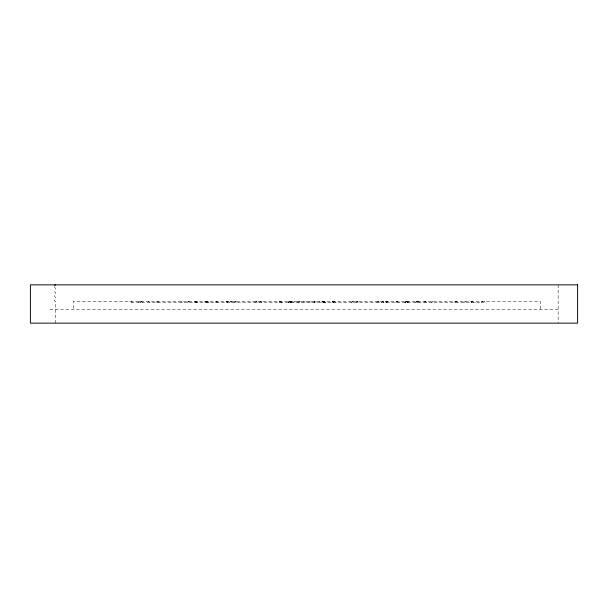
<?xml version="1.0" encoding="UTF-8"?>
<svg xmlns="http://www.w3.org/2000/svg" width="608" height="608" viewBox="0 0 608 608"><rect width="100%" height="100%" fill="white"/><g stroke="black" fill="none" stroke-linecap="round" stroke-linejoin="round"><path stroke-width="0.46" stroke-dasharray="3.04 2.28" d="M378.26 302.336L378.313 301.355L379.65 302.336M385.578 302.336L385.639 301.355L386.977 302.336M425.235 302.336L425.288 301.355L426.626 302.336M432.562 302.336L432.615 301.355L431.171 302.336M157.176 302.336L157.54 301.355L158.931 302.336M207.138 302.336L207.503 301.355L208.894 302.336M216.372 302.336L216.729 301.355L218.128 302.336M290.928 302.336L291.293 301.355L290.039 302.336M314.268 302.336L314.731 301.355L316.016 302.336M298.771 302.336L299.265 301.355L299.752 302.336M313.888 302.336L314.382 301.355L314.868 302.336M396.408 302.336L396.91 301.355L398.164 302.336M405.635 302.336L406.136 301.355L407.39 302.336M455.597 302.336L456.099 301.355L457.36 302.336M464.831 302.336L465.333 301.355L463.934 302.336M140.592 302.336L141.337 301.355L142.546 302.336M195.981 302.336L196.726 301.355L197.927 302.336M208.164 302.336L206.956 301.355L206.211 302.336L207.503 301.355M288.868 302.336L289.613 301.355L288.557 302.336M308.72 302.336L309.548 301.355L310.658 302.336M332.204 302.336L333.032 301.355L334.142 302.336M405.787 302.336L406.684 301.355L407.732 302.336M416.016 302.336L416.913 301.355L417.97 302.336M471.405 302.336L472.302 301.355L473.351 302.336L474.362 301.355L475.35 302.336M481.635 302.336L482.532 301.355L481.331 302.336M138.29 302.336L139.278 301.355L140.266 302.336M194.37 302.336L195.35 301.355L196.338 302.336M204.729 302.336L205.709 301.355L206.697 302.336M288.412 302.336L289.393 301.355L290.518 302.336M323.258 302.336L324.246 301.355L325.371 302.336M406.942 302.336L407.93 301.355L408.918 302.336M417.301 302.336L418.289 301.355L419.277 302.336M484.72 301.355L483.732 302.336L129.907 302.336L128.919 301.355M140.288 302.336L141.337 301.355M195.677 302.336L196.726 301.355M205.907 302.336L206.956 301.355M279.498 302.336L280.607 301.355L281.747 302.336M288.268 302.336L289.385 301.355L290.381 302.336M289.887 302.336L291.004 301.355L292.144 302.336M302.982 302.336L304.091 301.355L304.927 302.336M321.495 302.336L322.635 301.355L323.752 302.336M323.122 302.336L324.254 301.355L325.227 302.336M331.892 302.336L333.032 301.355L333.838 302.336M333.511 302.336L334.651 301.355L335.456 302.336M405.475 302.336L406.684 301.355M415.712 302.336L416.913 301.355M471.094 302.336L472.302 301.355M156.279 302.336L157.54 301.355M215.475 302.336L216.729 301.355M232.119 302.336L230.759 301.355L229.467 302.336L228 301.355L226.662 302.336M254.927 302.336L256.219 301.355L257.572 302.336M259.631 302.336L260.916 301.355L262.276 302.336M297.624 302.336L298.908 301.355L299.372 302.336M187.013 302.336L188.351 301.355L189.795 302.336M233.989 302.336L235.326 301.355L236.77 302.336M293.162 302.336L294.5 301.355L294.553 302.336M351.363 302.336L352.724 301.355L354.008 302.336M356.068 302.336L357.428 301.355L358.712 302.336M381.528 302.336L382.88 301.355L384.172 302.336L385.639 301.355M386.224 302.336L387.585 301.355L387.98 302.336M395.512 302.336L396.91 301.355M404.746 302.336L406.136 301.355M454.708 302.336L456.099 301.355M376.869 302.336L378.313 301.355M423.844 302.336L425.288 301.355M49.856 309.221L558.144 309.221M181.024 301.355L182.468 302.336M148.306 301.355L149.705 302.336M226.054 301.355L227.415 302.336M319.139 301.355L320.477 302.336M322.346 301.355L323.6 302.336M131.108 301.355L132.316 302.336M278.988 301.355L280.128 302.336M324.026 301.355L325.082 302.336L324.254 301.355M291.004 301.355L291.832 302.336M289.385 301.355L290.214 302.336M280.607 301.355L281.443 302.336M322.635 301.355L323.441 302.336M260.916 301.355L261.379 302.336M256.219 301.355L256.675 302.336M230.759 301.355L231.222 302.336M382.88 301.355L383.276 302.336M357.428 301.355L357.816 302.336M352.724 301.355L353.119 302.336M54.234 286.497C55.032 287.934 56.377 289.036 54.363 290.107C53.808 291.878 57.524 293.52 54.735 294.667C52.782 296.438 56.992 297.289 55.237 298.726C53.77 298.824 53.998 301.462 55.503 301.211L55.503 323.144M235.326 301.355L235.38 302.336M228 301.355L228.053 302.336M188.351 301.355L188.404 302.336M558.144 284.856L558.144 323.144M540.337 309.221L540.337 301.355L73.302 301.355L73.302 309.221"/><path stroke-width="0.91" d="M54.735 285.426L55.503 284.856M577.6 284.856L30.4 284.856L30.4 323.144L577.6 323.144L577.6 284.856"/></g></svg>
